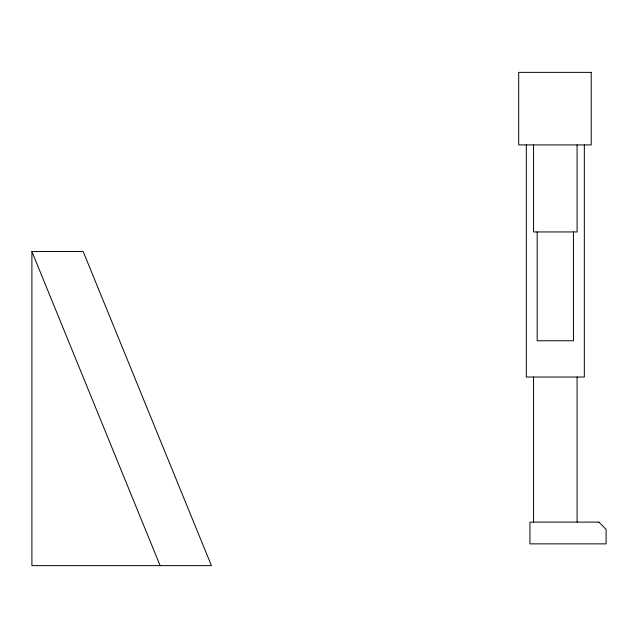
<?xml version="1.0" encoding="UTF-8"?>
<svg xmlns="http://www.w3.org/2000/svg" width="638" height="638" viewBox="0 0 638 638"><rect width="100%" height="100%" fill="white"/><g stroke="black" fill="none" stroke-linecap="round" stroke-linejoin="round"><path stroke-width="0.96" d="M31.9 251.539L83.195 251.539L211.417 565.627L31.9 565.627L31.9 251.539L160.13 565.627M584.336 144.914L584.336 377.026L526.31 377.026L526.31 144.914M577.087 144.914L577.087 231.953L533.559 231.953L533.559 144.914M577.087 377.026L577.087 522.107M573.458 231.953L573.458 340.764L537.188 340.764L537.188 231.953M533.559 377.026L533.559 522.107M591.227 72.373L518.694 72.373L518.694 144.914L591.227 144.914L591.227 72.373M598.843 522.107L529.939 522.107L529.939 543.863L606.1 543.863L606.1 529.357L598.843 522.107"/></g></svg>
